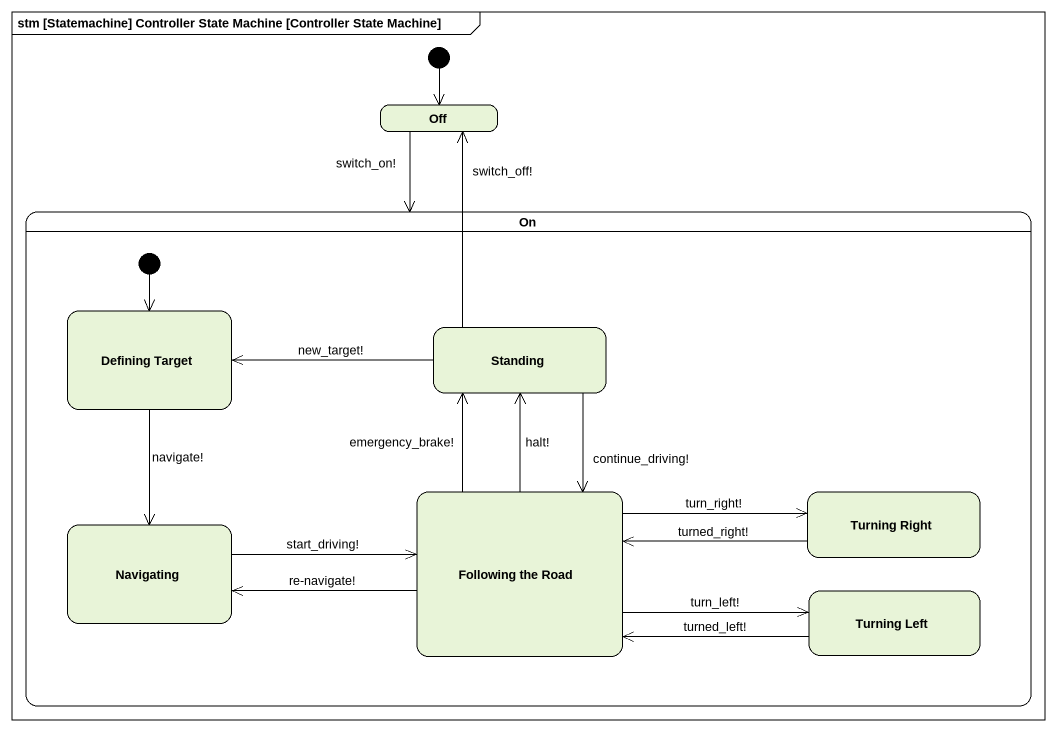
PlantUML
@startuml
mainframe stm [Statemachine] Controller State Machine [Controller State Machine]
hide empty description
state Off
state "On" as On_ {
  state "Defining Target" as Defining_Target
  state Standing
  state "Following the Road" as Following_the_Road
  state "Turning Right" as Turning_Right
  state Navigating
  state "Turning Left" as Turning_Left
  [*] --> Defining_Target
}
[*] --> Off
Off --> On_ : switch_on!
Defining_Target --> Navigating : navigate!
Standing -up-> Off : switch_off!
Standing -left-> Defining_Target : new_target!
Standing --> Following_the_Road : continue_driving!
Following_the_Road -up-> Standing : halt!
Following_the_Road -up-> Standing : emergency_brake!
Following_the_Road -right-> Turning_Right : turn_right!
Following_the_Road -left-> Navigating : re-navigate!
Following_the_Road -right-> Turning_Left : turn_left!
Turning_Right -left-> Following_the_Road : turned_right!
Navigating -right-> Following_the_Road : start_driving!
Turning_Left -left-> Following_the_Road : turned_left!
@enduml
